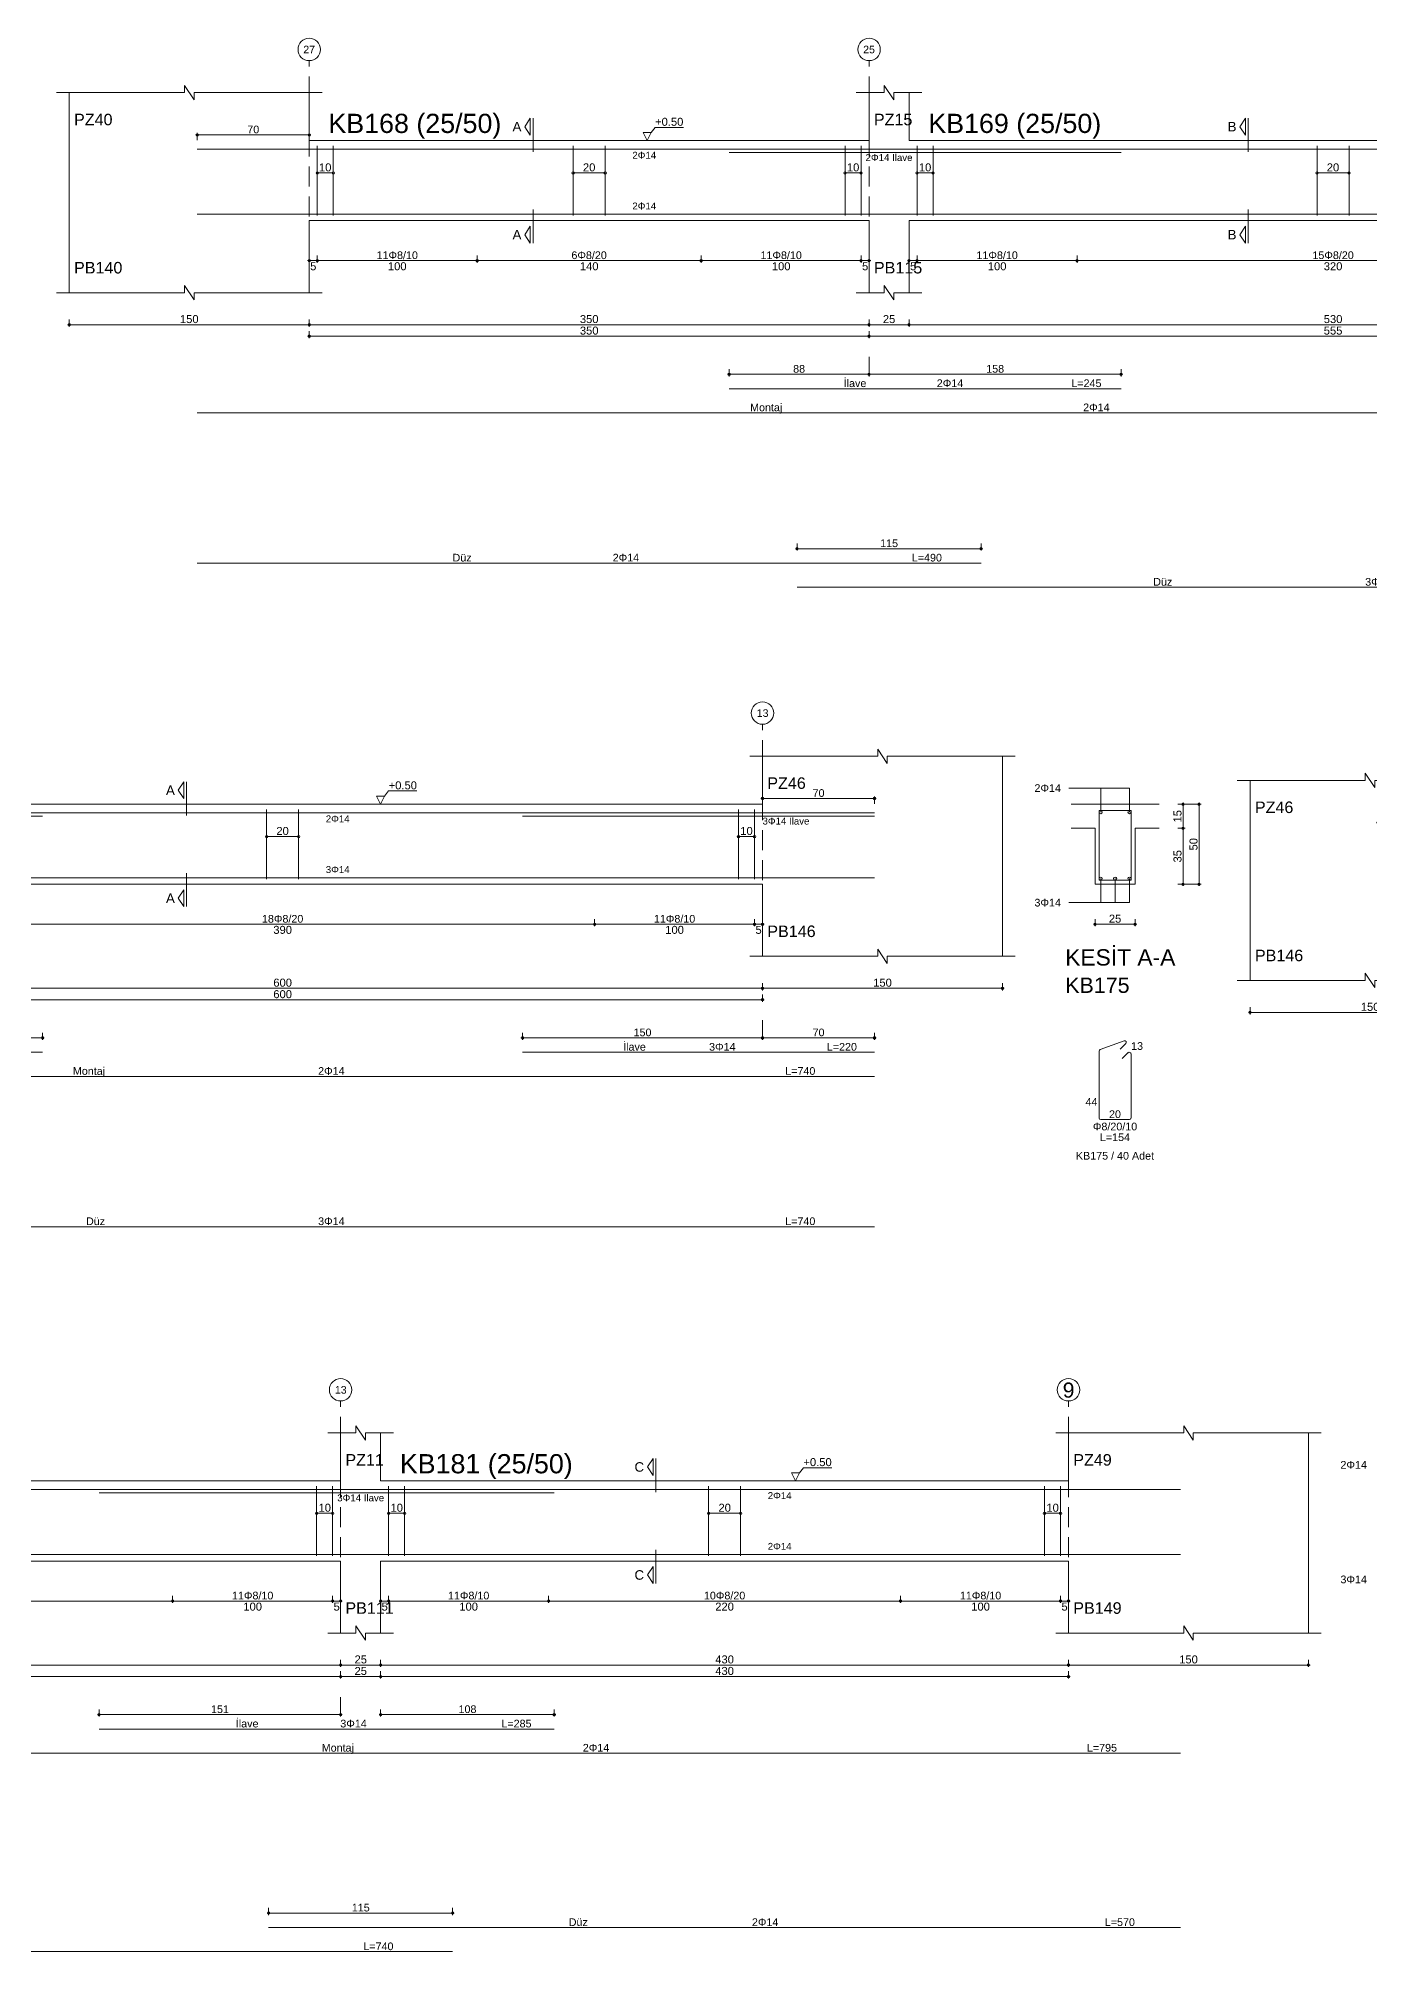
# Model space of a CAD drawing. Header units: millimetres. Extents: x 23801 to 80069, y 9628 to 14137.
# Drawn here: x 25437 to 26685, y 9885 to 11678 of the extents above; entities that cross this region are included whole.
import ezdxf

# ---------------------------------------------------------------- set-up
doc = ezdxf.new("R2010")
doc.units = ezdxf.units.MM
doc.linetypes.add('DASHDOT2', pattern=[12.7, 6.35, -3.175, 0, -3.175])
doc.linetypes.add('DASHED4', pattern=[18.75, 12.5, -6.25])
doc.layers.add('aks', color=251, linetype='DASHDOT2', lineweight=35)
for name, color, linetype in [('Donatı Topl. Uzun. Yazısı', 7, 'Continuous'), ('Donatı Uz. Yazısı', 7, 'Continuous'), ('Donatı Yazısı', 7, 'Continuous'), ('Donatı Çizgisi', 7, 'Continuous'), ('Kiriş', 7, 'Continuous'), ('Standart', 7, 'Continuous'), ('Ölçülendirme', 7, 'Continuous')]:
    doc.layers.add(name, color=color, linetype=linetype)
doc.styles.add('arial_1_18', font='arial.ttf', dxfattribs={"height": 0.2})

# ---------------------------------------------------------------- blocks, each defined once
blk = doc.blocks.new('IDE143Entity7368')
at = {"layer": 'aks', "color": 30, "linetype": 'DASHED4', "lineweight": 5}
for points in [[(19962.8, 2031.9), (19962.8, 2166.9)], [(20312.8, 2031.9), (20312.8, 2166.9)], [(20312.8, 1970.9), (20312.8, 1981.9)]]:
    blk.add_lwpolyline(points, dxfattribs=at)
at = {"layer": 'aks', "color": 1, "linetype": 'Continuous', "lineweight": 5}
for centre in [(19962.8, 2173.9), (20312.8, 2173.9)]:
    blk.add_circle(centre, 7, dxfattribs=at)
at = {"layer": 'Donatı Çizgisi', "color": 5, "linetype": 'Continuous', "lineweight": 5}
for points in [[(19892.8, 2111.5), (20937.8, 2111.5)], [(19967.8, 2070.1), (19967.8, 2113.7)], [(19977.8, 2070.1), (19977.8, 2113.7)], [(20127.8, 2070.1), (20127.8, 2113.7)], [(20147.8, 2070.1), (20147.8, 2113.7)], [(20225.3, 2109.5), (20470.3, 2109.5)], [(20297.8, 2070.1), (20297.8, 2113.7)], [(20307.8, 2070.1), (20307.8, 2113.7)], [(20342.8, 2070.1), (20342.8, 2113.7)], [(20352.8, 2070.1), (20352.8, 2113.7)], [(20592.8, 2070.1), (20592.8, 2113.7)], [(20612.8, 2070.1), (20612.8, 2113.7)], [(19892.8, 2070.9), (20937.8, 2070.9)], [(20225.3, 1961.9), (20470.3, 1961.9)], [(19892.8, 1946.8), (20937.8, 1946.8)], [(19892.8, 1852.9), (20382.8, 1852.9)], [(20267.8, 1837.8), (20937.8, 1837.8)]]:
    blk.add_lwpolyline(points, dxfattribs=at)
at = {"layer": 'Kiriş', "color": 1, "linetype": 'Continuous', "lineweight": 5}
for points in [[(19804.8, 2146.9), (19884.8, 2146.9)], [(19812.8, 2021.9), (19812.8, 2146.9)], [(19884.8, 2146.9), (19884.8, 2151.4)], [(19890.8, 2142.4), (19884.8, 2151.4)], [(19890.8, 2142.4), (19890.8, 2146.9)], [(19890.8, 2146.9), (19970.8, 2146.9)], [(19962.8, 2116.9), (19962.8, 2146.9)], [(20304.8, 2146.9), (20322.3, 2146.9)], [(20312.8, 2116.9), (20312.8, 2146.9)], [(20322.3, 2146.9), (20322.3, 2151.4)], [(20328.3, 2142.4), (20322.3, 2151.4)], [(20328.3, 2146.9), (20345.8, 2146.9)], [(20328.3, 2142.4), (20328.3, 2146.9)], [(20337.8, 2116.9), (20337.8, 2146.9)], [(19962.8, 2116.9), (20312.8, 2116.9)], [(20337.8, 2116.9), (20867.8, 2116.9)], [(19962.8, 2066.9), (20312.8, 2066.9)], [(19962.8, 2021.9), (19962.8, 2066.9)], [(20312.8, 2021.9), (20312.8, 2066.9)], [(20337.8, 2066.9), (20867.8, 2066.9)], [(20337.8, 2021.9), (20337.8, 2066.9)], [(19804.8, 2021.9), (19884.8, 2021.9)], [(19890.8, 2017.4), (19884.8, 2026.4)], [(19884.8, 2021.9), (19884.8, 2026.4)], [(19890.8, 2021.9), (19970.8, 2021.9)], [(19890.8, 2017.4), (19890.8, 2021.9)], [(20304.8, 2021.9), (20322.3, 2021.9)], [(20328.3, 2017.4), (20322.3, 2026.4)], [(20322.3, 2021.9), (20322.3, 2026.4)], [(20328.3, 2021.9), (20345.8, 2021.9)], [(20328.3, 2017.4), (20328.3, 2021.9)]]:
    blk.add_lwpolyline(points, dxfattribs=at)
at = {"layer": 'Ölçülendirme', "color": 1, "linetype": 'Continuous', "lineweight": 5}
for points in [[(20097.5, 2125.6), (20101, 2130.9)], [(20101, 2120.4), (20101, 2130.9)], [(20102.8, 2109.9), (20102.8, 2130.9)], [(20544.5, 2125.6), (20548, 2130.9)], [(20548, 2120.4), (20548, 2130.9)], [(20549.8, 2109.9), (20549.8, 2130.9)], [(19891.8, 2120.5), (19963.8, 2120.5)], [(19892.8, 2117.3), (19892.8, 2121.8)], [(19962.8, 2117.3), (19962.8, 2121.8)], [(20101, 2120.4), (20097.5, 2125.6)], [(20174, 2116.9), (20171.5, 2121.9)], [(20171.5, 2121.9), (20176.5, 2121.9)], [(20176.5, 2121.9), (20174, 2116.9)], [(20174, 2116.9), (20174, 2116.9)], [(20176.5, 2121.9), (20179, 2125.2)], [(20179, 2125.2), (20196.7, 2125.2)], [(20548, 2120.4), (20544.5, 2125.6)], [(19967.8, 2096.7), (19977.8, 2096.7)], [(20127.8, 2096.7), (20147.8, 2096.7)], [(20297.8, 2096.7), (20307.8, 2096.7)], [(20342.8, 2096.7), (20352.8, 2096.7)], [(20592.8, 2096.7), (20612.8, 2096.7)], [(20102.8, 2052.9), (20102.8, 2073.9)], [(20549.8, 2052.9), (20549.8, 2073.9)], [(20097.5, 2058.1), (20101, 2063.4)], [(20101, 2052.9), (20097.5, 2058.1)], [(20101, 2052.9), (20101, 2063.4)], [(20544.5, 2058.1), (20548, 2063.4)], [(20548, 2052.9), (20544.5, 2058.1)], [(20548, 2052.9), (20548, 2063.4)], [(19962.8, 2040.6), (19962.8, 2045.1)], [(19967.8, 2040.6), (19967.8, 2045.1)], [(20067.8, 2040.6), (20067.8, 2045.1)], [(20207.8, 2040.6), (20207.8, 2045.1)], [(20307.8, 2040.6), (20307.8, 2045.1)], [(20312.8, 2040.6), (20312.8, 2045.1)], [(20337.8, 2040.6), (20337.8, 2045.1)], [(20342.8, 2040.6), (20342.8, 2045.1)], [(20442.8, 2040.6), (20442.8, 2045.1)], [(19961.8, 2041.9), (20313.8, 2041.9)], [(20336.8, 2041.9), (20868.8, 2041.9)], [(19811.8, 2001.9), (21123.8, 2001.9)], [(19812.8, 2000.6), (19812.8, 2005.1)], [(19962.8, 2000.6), (19962.8, 2005.1)], [(19962.8, 1993.4), (19962.8, 1997.9)], [(20312.8, 2000.6), (20312.8, 2005.1)], [(20312.8, 1993.4), (20312.8, 1997.9)], [(20337.8, 2000.6), (20337.8, 2005.1)], [(19961.8, 1994.7), (20868.8, 1994.7)], [(20225.3, 1969.6), (20225.3, 1974.1)], [(20312.8, 1969.6), (20312.8, 1974.1)], [(20312.8, 1969.6), (20312.8, 1974.1)], [(20470.3, 1969.6), (20470.3, 1974.1)], [(20224.3, 1970.9), (20313.8, 1970.9)], [(20311.8, 1970.9), (20471.3, 1970.9)], [(20266.8, 1861.9), (20383.8, 1861.9)], [(20267.8, 1860.7), (20267.8, 1865.2)], [(20382.8, 1860.7), (20382.8, 1865.2)]]:
    blk.add_lwpolyline(points, dxfattribs=at)
for centre in [(19892.8, 2120.5), (19962.8, 2120.5), (19967.8, 2096.7), (19977.8, 2096.7), (20127.8, 2096.7), (20147.8, 2096.7), (20297.8, 2096.7), (20307.8, 2096.7), (20342.8, 2096.7), (20352.8, 2096.7), (20592.8, 2096.7), (20612.8, 2096.7), (19962.8, 2041.9), (19967.8, 2041.9), (19967.8, 2041.9), (20067.8, 2041.9), (20067.8, 2041.9), (20207.8, 2041.9), (20207.8, 2041.9), (20307.8, 2041.9), (20307.8, 2041.9), (20312.8, 2041.9), (20337.8, 2041.9), (20342.8, 2041.9), (20342.8, 2041.9), (20442.8, 2041.9), (20442.8, 2041.9), (19812.8, 2001.9), (19962.8, 2001.9), (19962.8, 2001.9), (20312.8, 2001.9), (20312.8, 2001.9), (20337.8, 2001.9), (20337.8, 2001.9), (19962.8, 1994.7), (20312.8, 1994.7), (20312.8, 1994.7), (20225.3, 1970.9), (20312.8, 1970.9), (20312.8, 1970.9), (20470.3, 1970.9), (20267.8, 1861.9), (20382.8, 1861.9)]:
    blk.add_circle(centre, 0.75, dxfattribs=at)
at = {"layer": 'aks', "color": 1, "linetype": 'Continuous', "lineweight": 5, "style": 'arial_1_18'}
for s, p in [('27', (19959.1, 2171.5)), ('25', (20309.1, 2171.5))]:
    blk.add_text(s, height=4.73, dxfattribs=at).set_placement(p)
at = {"layer": 'Donatı Topl. Uzun. Yazısı', "color": 1, "linetype": 'Continuous', "lineweight": 5, "style": 'arial_1_18'}
for s, p in [('L=245', (20439.2, 1962.9)), ('L=490', (20339.5, 1853.9))]:
    blk.add_text(s, height=4.8, dxfattribs=at).set_placement(p)
at = {"layer": 'Donatı Yazısı', "color": 5, "linetype": 'Continuous', "lineweight": 5, "style": 'arial_1_18'}
for p in [(20164.8, 2105.6), (20164.8, 2073.9)]:
    blk.add_text('2Φ14', height=4.32, rotation=360, dxfattribs=at).set_placement(p)
for s, height, p in [('2Φ14 İlave', 4.32, (20310.6, 2104.2)), ('2Φ14', 4.8, (20355.1, 1962.9)), ('2Φ14', 4.8, (20446.6, 1947.8)), ('2Φ14', 4.8, (20152.5, 1853.9)), ('3Φ14', 4.8, (20622.9, 1838.8))]:
    blk.add_text(s, height=height, dxfattribs=at).set_placement(p)
at = {"layer": 'Donatı Yazısı', "color": 1, "linetype": 'Continuous', "lineweight": 5, "style": 'arial_1_18'}
for s, p in [('İlave', (20296.9, 1962.9)), ('Montaj', (20238.4, 1947.8)), ('Düz', (20052.4, 1853.9)), ('Düz', (20490.4, 1838.8))]:
    blk.add_text(s, height=4.8, dxfattribs=at).set_placement(p)
at = {"layer": 'Kiriş', "color": 1, "linetype": 'Continuous', "lineweight": 5, "style": 'arial_1_18'}
for s, height, p in [('PZ40', 7.2, (19815.8, 2126.5)), ('KB168 (25/50)', 12, (19974.8, 2121.7)), ('PZ15', 7.2, (20315.8, 2126.5)), ('KB169 (25/50)', 12, (20349.8, 2121.7)), ('PB140', 7.2, (19815.8, 2033.9)), ('PB115', 7.2, (20315.8, 2033.9))]:
    blk.add_text(s, height=height, dxfattribs=at).set_placement(p)
at = {"layer": 'Ölçülendirme', "color": 1, "linetype": 'Continuous', "lineweight": 5, "style": 'arial_1_18'}
for s, height, p in [('A', 5.95, (20089.9, 2122.7)), ('+0.50', 5, (20179, 2126.2)), ('B', 5.95, (20536.9, 2122.7)), ('70', 4.8, (19924.1, 2121.5)), ('A', 5.95, (20089.9, 2055.2)), ('B', 5.95, (20536.9, 2055.2)), ('5', 5, (19963.4, 2035.9)), ('100', 5, (20012, 2035.9)), ('140', 5, (20132, 2035.9)), ('100', 5, (20252, 2035.9)), ('5', 5, (20308.4, 2035.9)), ('5', 5, (20338.4, 2035.9)), ('100', 5, (20387, 2035.9)), ('320', 5, (20597, 2035.9)), ('150', 5, (19882, 2002.9)), ('350', 5, (20132, 2002.9)), ('350', 5, (20132, 1995.7)), ('25', 5, (20321.4, 2002.9)), ('530', 5, (20597, 2002.9)), ('555', 5, (20597, 1995.7))]:
    blk.add_text(s, height=height, dxfattribs=at).set_placement(p)
for s, p in [('10', (19968.9, 2097.7)), ('20', (20133.9, 2097.7)), ('10', (20298.9, 2097.7)), ('10', (20343.9, 2097.7)), ('20', (20598.9, 2097.7))]:
    blk.add_text(s, height=5, rotation=360, dxfattribs=at).set_placement(p)
at = {"layer": 'Ölçülendirme', "color": 5, "linetype": 'Continuous', "lineweight": 5, "style": 'arial_1_18'}
for s, p in [('11Φ8/10', (20004.9, 2042.9)), ('6Φ8/20', (20126.7, 2042.9)), ('11Φ8/10', (20244.9, 2042.9)), ('11Φ8/10', (20379.9, 2042.9)), ('15Φ8/20', (20589.9, 2042.9)), ('88', (20265.3, 1971.9)), ('158', (20386, 1971.9)), ('115', (20319.7, 1862.9))]:
    blk.add_text(s, height=4.8, dxfattribs=at).set_placement(p)
blk = doc.blocks.new('IDE143Entity7372')
at = {"layer": 'aks', "color": 30, "linetype": 'DASHED4', "lineweight": 5}
for points in [[(24169.1, 2016.8), (24169.1, 2151.8)], [(24769.1, 2016.8), (24769.1, 2151.8)], [(24169.1, 1955.8), (24169.1, 1966.8)], [(24769.1, 1955.8), (24769.1, 1966.8)]]:
    blk.add_lwpolyline(points, dxfattribs=at)
at = {"layer": 'aks', "color": 1, "linetype": 'Continuous', "lineweight": 5}
for centre in [(24169.1, 2158.8), (24769.1, 2158.8)]:
    blk.add_circle(centre, 7, dxfattribs=at)
at = {"layer": 'Donatı Çizgisi', "color": 5, "linetype": 'Continuous', "lineweight": 5}
for points in [[(24099.1, 2096.4), (24839.1, 2096.4)], [(24099.1, 2094.4), (24319.1, 2094.4)], [(24174.1, 2055), (24174.1, 2098.6)], [(24184.1, 2055), (24184.1, 2098.6)], [(24459.1, 2055), (24459.1, 2098.6)], [(24479.1, 2055), (24479.1, 2098.6)], [(24619.1, 2094.4), (24839.1, 2094.4)], [(24754.1, 2055), (24754.1, 2098.6)], [(24764.1, 2055), (24764.1, 2098.6)], [(24979.5, 2054.3), (24979.5, 2097.9)], [(24979.5, 2097.9), (24999.5, 2097.9)], [(24999.5, 2054.3), (24999.5, 2097.9)], [(24099.1, 2055.8), (24839.1, 2055.8)], [(24979.5, 2054.3), (24999.5, 2054.3)], [(24980.1, 1948.5), (24995.1, 1954)], [(24992.6, 1948.7), (24996.2, 1952.3)], [(24099.1, 1946.8), (24319.1, 1946.8)], [(24619.1, 1946.8), (24839.1, 1946.8)], [(24979.5, 1905.7), (24979.5, 1947.6)], [(24993.9, 1942.8), (24997.7, 1946.6)], [(24999.5, 1905.7), (24999.5, 1945.8)], [(24099.1, 1931.7), (24839.1, 1931.7)], [(24980.5, 1904.7), (24998.4, 1904.7)], [(24099.1, 1837.8), (24839.1, 1837.8)]]:
    blk.add_lwpolyline(points, dxfattribs=at)
for centre in [(24980.5, 2096.9), (24998.5, 2096.9), (24980.5, 2055.3), (24989.5, 2055.3), (24998.5, 2055.3)]:
    blk.add_circle(centre, 1, dxfattribs=at)
for centre, start, end in [((24995.5, 1953), 315, 110), ((24980.5, 1947.6), 110, 180), ((24998.4, 1945.8), 0, 135), ((24980.5, 1905.7), 180, 270), ((24998.4, 1905.7), 270, 0)]:
    blk.add_arc(centre, 1.02, start, end, dxfattribs=at)
at = {"layer": 'Kiriş', "color": 1, "linetype": 'Continuous', "lineweight": 5}
for points in [[(24011.1, 2131.8), (24091.1, 2131.8)], [(24019.1, 2006.8), (24019.1, 2131.8)], [(24091.1, 2131.8), (24091.1, 2136.3)], [(24097.1, 2127.3), (24091.1, 2136.3)], [(24097.1, 2127.3), (24097.1, 2131.8)], [(24097.1, 2131.8), (24177.1, 2131.8)], [(24169.1, 2101.8), (24169.1, 2131.8)], [(24761.1, 2131.8), (24841.1, 2131.8)], [(24769.1, 2101.8), (24769.1, 2131.8)], [(24841.1, 2131.8), (24841.1, 2136.3)], [(24847.1, 2127.3), (24841.1, 2136.3)], [(24847.1, 2131.8), (24927.1, 2131.8)], [(24847.1, 2127.3), (24847.1, 2131.8)], [(24919.1, 2006.8), (24919.1, 2131.8)], [(24169.1, 2101.8), (24769.1, 2101.8)], [(24962, 2101.8), (25017, 2101.8)], [(24962, 2086.8), (24977, 2086.8)], [(24977, 2051.8), (24977, 2086.8)], [(25002, 2086.8), (25017, 2086.8)], [(25002, 2051.8), (25002, 2086.8)], [(24169.1, 2051.8), (24769.1, 2051.8)], [(24169.1, 2006.8), (24169.1, 2051.8)], [(24769.1, 2006.8), (24769.1, 2051.8)], [(24977, 2051.8), (25002, 2051.8)], [(24097.1, 2002.3), (24091.1, 2011.3)], [(24091.1, 2006.8), (24091.1, 2011.3)], [(24847.1, 2002.3), (24841.1, 2011.3)], [(24841.1, 2006.8), (24841.1, 2011.3)], [(24011.1, 2006.8), (24091.1, 2006.8)], [(24097.1, 2006.8), (24177.1, 2006.8)], [(24097.1, 2002.3), (24097.1, 2006.8)], [(24761.1, 2006.8), (24841.1, 2006.8)], [(24847.1, 2006.8), (24927.1, 2006.8)], [(24847.1, 2002.3), (24847.1, 2006.8)]]:
    blk.add_lwpolyline(points, dxfattribs=at)
at = {"layer": 'Ölçülendirme', "color": 1, "linetype": 'Continuous', "lineweight": 5}
for points in [[(24098.1, 2105.4), (24170.1, 2105.4)], [(24099.1, 2102.1), (24099.1, 2106.6)], [(24169.1, 2102.1), (24169.1, 2106.6)], [(24403.9, 2110.5), (24407.4, 2115.8)], [(24407.4, 2105.3), (24403.9, 2110.5)], [(24407.4, 2105.3), (24407.4, 2115.8)], [(24409.1, 2094.8), (24409.1, 2115.8)], [(24530.4, 2101.8), (24527.9, 2106.8)], [(24527.9, 2106.8), (24532.9, 2106.8)], [(24532.9, 2106.8), (24530.4, 2101.8)], [(24532.9, 2106.8), (24535.4, 2110.1)], [(24535.4, 2110.1), (24553.1, 2110.1)], [(24768.1, 2105.4), (24840.1, 2105.4)], [(24769.1, 2102.1), (24769.1, 2106.6)], [(24839.1, 2102.1), (24839.1, 2106.6)], [(24960.5, 2111.9), (24998.5, 2111.9)], [(24980.5, 2096.9), (24980.5, 2111.9)], [(24998.5, 2096.9), (24998.5, 2111.9)], [(24530.4, 2101.8), (24530.4, 2101.8)], [(25028.7, 2101.8), (25043.2, 2101.8)], [(25032, 2050.8), (25032, 2102.8)], [(25042, 2050.8), (25042, 2102.8)], [(24174.1, 2081.6), (24184.1, 2081.6)], [(24459.1, 2081.6), (24479.1, 2081.6)], [(24754.1, 2081.6), (24764.1, 2081.6)], [(25028.7, 2086.8), (25033.2, 2086.8)], [(24409.1, 2037.8), (24409.1, 2058.8)], [(24403.9, 2043), (24407.4, 2048.3)], [(24407.4, 2037.8), (24407.4, 2048.3)], [(24980.5, 2040.3), (24980.5, 2055.3)], [(24989.5, 2040.3), (24989.5, 2055.3)], [(24998.5, 2040.3), (24998.5, 2055.3)], [(25028.7, 2051.8), (25043.2, 2051.8)], [(24407.4, 2037.8), (24403.9, 2043)], [(24960.5, 2040.3), (24998.5, 2040.3)], [(24168.1, 2026.8), (24770.1, 2026.8)], [(24169.1, 2025.5), (24169.1, 2030)], [(24174.1, 2025.5), (24174.1, 2030)], [(24274.1, 2025.5), (24274.1, 2030)], [(24664.1, 2025.5), (24664.1, 2030)], [(24764.1, 2025.5), (24764.1, 2030)], [(24769.1, 2025.5), (24769.1, 2030)], [(24976, 2026.8), (25003, 2026.8)], [(24977, 2025.5), (24977, 2030)], [(25002, 2025.5), (25002, 2030)], [(24018.1, 1986.8), (24920.1, 1986.8)], [(24019.1, 1985.5), (24019.1, 1990)], [(24169.1, 1985.5), (24169.1, 1990)], [(24769.1, 1985.5), (24769.1, 1990)], [(24919.1, 1985.5), (24919.1, 1990)], [(24168.1, 1979.6), (24770.1, 1979.6)], [(24169.1, 1978.3), (24169.1, 1982.8)], [(24769.1, 1978.3), (24769.1, 1982.8)], [(24098.1, 1955.8), (24170.1, 1955.8)], [(24099.1, 1954.5), (24099.1, 1959)], [(24168.1, 1955.8), (24320.1, 1955.8)], [(24169.1, 1954.5), (24169.1, 1959)], [(24169.1, 1954.5), (24169.1, 1959)], [(24319.1, 1954.5), (24319.1, 1959)], [(24618.1, 1955.8), (24770.1, 1955.8)], [(24619.1, 1954.5), (24619.1, 1959)], [(24768.1, 1955.8), (24840.1, 1955.8)], [(24769.1, 1954.5), (24769.1, 1959)], [(24769.1, 1954.5), (24769.1, 1959)], [(24839.1, 1954.5), (24839.1, 1959)]]:
    blk.add_lwpolyline(points, dxfattribs=at)
for centre in [(24099.1, 2105.4), (24169.1, 2105.4), (24769.1, 2105.4), (24839.1, 2105.4), (25032, 2101.8), (25042, 2101.8), (24174.1, 2081.6), (24184.1, 2081.6), (24459.1, 2081.6), (24479.1, 2081.6), (24754.1, 2081.6), (24764.1, 2081.6), (25032, 2086.8), (25032, 2051.8), (25042, 2051.8), (24169.1, 2026.8), (24174.1, 2026.8), (24174.1, 2026.8), (24274.1, 2026.8), (24274.1, 2026.8), (24664.1, 2026.8), (24664.1, 2026.8), (24764.1, 2026.8), (24764.1, 2026.8), (24769.1, 2026.8), (24977, 2026.8), (25002, 2026.8), (24019.1, 1986.8), (24169.1, 1986.8), (24169.1, 1986.8), (24769.1, 1986.8), (24769.1, 1986.8), (24919.1, 1986.8), (24169.1, 1979.6), (24769.1, 1979.6), (24099.1, 1955.8), (24169.1, 1955.8), (24169.1, 1955.8), (24319.1, 1955.8), (24619.1, 1955.8), (24769.1, 1955.8), (24769.1, 1955.8), (24839.1, 1955.8)]:
    blk.add_circle(centre, 0.75, dxfattribs=at)
at = {"layer": 'aks', "color": 1, "linetype": 'Continuous', "lineweight": 5, "style": 'arial_1_18'}
for s, p in [('23', (24165.5, 2156.4)), ('13', (24765.5, 2156.4))]:
    blk.add_text(s, height=4.73, dxfattribs=at).set_placement(p)
at = {"layer": 'Donatı Topl. Uzun. Yazısı', "color": 1, "linetype": 'Continuous', "lineweight": 5, "style": 'arial_1_18'}
for s, p in [('L=220', (24289.3, 1947.8)), ('L=220', (24809.3, 1947.8)), ('L=740', (24783.3, 1932.7)), ('L=154', (24980, 1891.3)), ('L=740', (24783.3, 1838.8))]:
    blk.add_text(s, height=4.8, dxfattribs=at).set_placement(p)
at = {"layer": 'Donatı Uz. Yazısı', "color": 1, "linetype": 'Continuous', "lineweight": 5, "style": 'arial_1_18'}
for s, p in [('13', (24999.5, 1948.3)), ('44', (24971, 1913.4)), ('20', (24985.7, 1905.7))]:
    blk.add_text(s, height=4.8, dxfattribs=at).set_placement(p)
at = {"layer": 'Donatı Yazısı', "color": 5, "linetype": 'Continuous', "lineweight": 5, "style": 'arial_1_18'}
for s, height, p in [('2Φ14', 4.8, (24939.1, 2109.5)), ('3Φ14 İlave', 4.32, (24139.8, 2089.1)), ('3Φ14 İlave', 4.32, (24769.1, 2089.1)), ('3Φ14', 4.8, (24939.1, 2037.9)), ('3Φ14', 4.8, (24215.7, 1947.8)), ('3Φ14', 4.8, (24735.7, 1947.8)), ('2Φ14', 4.8, (24491.3, 1932.7)), ('Φ8/20/10', 4.8, (24975.6, 1898)), ('KB175 / 40 Adet', 4.8, (24965, 1879.7)), ('3Φ14', 4.8, (24491.3, 1838.8))]:
    blk.add_text(s, height=height, dxfattribs=at).set_placement(p)
for s, p in [('2Φ14', (24496.1, 2090.5)), ('3Φ14', (24496.1, 2058.8))]:
    blk.add_text(s, height=4.32, rotation=360, dxfattribs=at).set_placement(p)
at = {"layer": 'Donatı Yazısı', "color": 1, "linetype": 'Continuous', "lineweight": 5, "style": 'arial_1_18'}
for s, p in [('İlave', (24162, 1947.8)), ('İlave', (24682, 1947.8)), ('Montaj', (24338, 1932.7)), ('Düz', (24346.2, 1838.8))]:
    blk.add_text(s, height=4.8, dxfattribs=at).set_placement(p)
at = {"layer": 'Kiriş', "color": 1, "linetype": 'Continuous', "lineweight": 5, "style": 'arial_1_18'}
for s, height, p in [('PZ45', 7.2, (24022.1, 2111.4)), ('KB175 (25/50)', 12, (24181.1, 2106.6)), ('PZ46', 7.2, (24772.1, 2111.4)), ('PB145', 7.2, (24022.1, 2018.8)), ('PB146', 7.2, (24772.1, 2018.8)), ('KESİT A-A', 10.2, (24958.3, 2001)), ('KB175', 9.6, (24958.3, 1983.9))]:
    blk.add_text(s, height=height, dxfattribs=at).set_placement(p)
at = {"layer": 'Ölçülendirme', "color": 1, "linetype": 'Continuous', "lineweight": 5, "style": 'arial_1_18'}
for s, height, p in [('70', 4.8, (24130.4, 2106.4)), ('A', 5.95, (24396.2, 2107.6)), ('+0.50', 5, (24535.4, 2111.1)), ('70', 4.8, (24800.4, 2106.4)), ('A', 5.95, (24396.2, 2040.1)), ('5', 5, (24169.7, 2020.8)), ('100', 5, (24218.3, 2020.8)), ('390', 5, (24463.3, 2020.8)), ('100', 5, (24708.3, 2020.8)), ('5', 5, (24764.7, 2020.8)), ('25', 5, (24985.6, 2027.8)), ('150', 5, (24088.3, 1987.8)), ('600', 5, (24463.3, 1987.8)), ('600', 5, (24463.3, 1980.6)), ('150', 5, (24838.3, 1987.8))]:
    blk.add_text(s, height=height, dxfattribs=at).set_placement(p)
for s, rotation, p in [('15', 90, (25031, 2090.4)), ('10', 360, (24175.2, 2082.6)), ('20', 360, (24465.2, 2082.6)), ('10', 360, (24755.2, 2082.6)), ('35', 90, (25031, 2065.4)), ('50', 90, (25041, 2072.9))]:
    blk.add_text(s, height=5, rotation=rotation, dxfattribs=at).set_placement(p)
at = {"layer": 'Ölçülendirme', "color": 5, "linetype": 'Continuous', "lineweight": 5, "style": 'arial_1_18'}
for s, p in [('11Φ8/10', (24211.2, 2027.8)), ('18Φ8/20', (24456.2, 2027.8)), ('11Φ8/10', (24701.2, 2027.8)), ('70', (24130.4, 1956.8)), ('150', (24238.5, 1956.8)), ('150', (24688.5, 1956.8)), ('70', (24800.4, 1956.8))]:
    blk.add_text(s, height=4.8, dxfattribs=at).set_placement(p)
blk = doc.blocks.new('IDE143Entity7373')
at = {"layer": 'aks', "color": 30, "linetype": 'DASHED4', "lineweight": 5}
for points in [[(25223.9, 2001.7), (25223.9, 2136.7)], [(25528.9, 2001.7), (25528.9, 2136.7)]]:
    blk.add_lwpolyline(points, dxfattribs=at)
at = {"layer": 'aks', "color": 1, "linetype": 'Continuous', "lineweight": 5}
for centre in [(25223.9, 2143.7), (25528.9, 2143.7)]:
    blk.add_circle(centre, 7, dxfattribs=at)
at = {"layer": 'Donatı Çizgisi', "color": 5, "linetype": 'Continuous', "lineweight": 5}
for points in [[(25153.9, 2081.3), (25598.9, 2081.3)], [(25228.9, 2039.9), (25228.9, 2083.5)], [(25238.9, 2039.9), (25238.9, 2083.5)], [(25366.4, 2039.9), (25366.4, 2083.5)], [(25386.4, 2039.9), (25386.4, 2083.5)], [(25513.9, 2039.9), (25513.9, 2083.5)], [(25523.9, 2039.9), (25523.9, 2083.5)], [(25739.3, 2039.2), (25739.3, 2082.8)], [(25739.3, 2082.8), (25759.3, 2082.8)], [(25759.3, 2039.2), (25759.3, 2082.8)], [(25153.9, 2040.7), (25598.9, 2040.7)], [(25739.3, 2039.2), (25759.3, 2039.2)], [(25739.9, 1933.4), (25754.9, 1938.9)], [(25752.4, 1933.6), (25756, 1937.2)], [(25153.9, 1931.7), (25598.9, 1931.7)], [(25739.3, 1890.6), (25739.3, 1932.5)], [(25753.8, 1927.7), (25757.5, 1931.5)], [(25759.3, 1890.6), (25759.3, 1930.7)], [(25740.3, 1889.6), (25758.3, 1889.6)], [(25153.9, 1837.9), (25598.9, 1837.9)]]:
    blk.add_lwpolyline(points, dxfattribs=at)
for centre in [(25740.3, 2081.8), (25758.3, 2081.8), (25740.3, 2040.2), (25758.3, 2040.2)]:
    blk.add_circle(centre, 1, dxfattribs=at)
for centre, start, end in [((25755.3, 1937.9), 315, 110), ((25740.3, 1932.5), 110, 180), ((25758.3, 1930.7), 0, 135), ((25740.3, 1890.6), 180, 270), ((25758.3, 1890.6), 270, 0)]:
    blk.add_arc(centre, 1.02, start, end, dxfattribs=at)
at = {"layer": 'Kiriş', "color": 1, "linetype": 'Continuous', "lineweight": 5}
for points in [[(25065.9, 2116.7), (25145.9, 2116.7)], [(25073.9, 1991.7), (25073.9, 2116.7)], [(25145.9, 2116.7), (25145.9, 2121.2)], [(25151.9, 2112.2), (25145.9, 2121.2)], [(25151.9, 2112.2), (25151.9, 2116.7)], [(25151.9, 2116.7), (25231.9, 2116.7)], [(25223.9, 2086.7), (25223.9, 2116.7)], [(25520.9, 2116.7), (25600.9, 2116.7)], [(25528.9, 2086.7), (25528.9, 2116.7)], [(25600.9, 2116.7), (25600.9, 2121.2)], [(25606.9, 2112.2), (25600.9, 2121.2)], [(25606.9, 2116.7), (25686.9, 2116.7)], [(25606.9, 2112.2), (25606.9, 2116.7)], [(25678.9, 1991.7), (25678.9, 2116.7)], [(25223.9, 2086.7), (25528.9, 2086.7)], [(25721.8, 2086.7), (25776.8, 2086.7)], [(25721.8, 2071.7), (25736.8, 2071.7)], [(25736.8, 2036.7), (25736.8, 2071.7)], [(25761.8, 2071.7), (25776.8, 2071.7)], [(25761.8, 2036.7), (25761.8, 2071.7)], [(25223.9, 2036.7), (25528.9, 2036.7)], [(25223.9, 1991.7), (25223.9, 2036.7)], [(25528.9, 1991.7), (25528.9, 2036.7)], [(25736.8, 2036.7), (25761.8, 2036.7)], [(25065.9, 1991.7), (25145.9, 1991.7)], [(25151.9, 1987.2), (25145.9, 1996.2)], [(25145.9, 1991.7), (25145.9, 1996.2)], [(25151.9, 1991.7), (25231.9, 1991.7)], [(25151.9, 1987.2), (25151.9, 1991.7)], [(25520.9, 1991.7), (25600.9, 1991.7)], [(25606.9, 1987.2), (25600.9, 1996.2)], [(25600.9, 1991.7), (25600.9, 1996.2)], [(25606.9, 1991.7), (25686.9, 1991.7)], [(25606.9, 1987.2), (25606.9, 1991.7)]]:
    blk.add_lwpolyline(points, dxfattribs=at)
at = {"layer": 'Ölçülendirme', "color": 1, "linetype": 'Continuous', "lineweight": 5}
for points in [[(25340.7, 2095.5), (25344.2, 2100.7)], [(25344.2, 2090.2), (25340.7, 2095.5)], [(25344.2, 2090.2), (25344.2, 2100.7)], [(25345.9, 2079.7), (25345.9, 2100.7)], [(25410.7, 2091.7), (25413.2, 2095)], [(25413.2, 2095), (25430.9, 2095)], [(25720.3, 2096.8), (25758.3, 2096.8)], [(25740.3, 2081.8), (25740.3, 2096.8)], [(25758.3, 2081.8), (25758.3, 2096.8)], [(25152.9, 2090.3), (25224.9, 2090.3)], [(25153.9, 2087.1), (25153.9, 2091.6)], [(25223.9, 2087.1), (25223.9, 2091.6)], [(25408.2, 2086.7), (25405.7, 2091.7)], [(25405.7, 2091.7), (25410.7, 2091.7)], [(25410.7, 2091.7), (25408.2, 2086.7)], [(25408.2, 2086.7), (25408.2, 2086.7)], [(25527.9, 2090.3), (25599.9, 2090.3)], [(25528.9, 2087.1), (25528.9, 2091.6)], [(25598.9, 2087.1), (25598.9, 2091.6)], [(25788.5, 2086.7), (25803, 2086.7)], [(25791.8, 2035.7), (25791.8, 2087.7)], [(25801.8, 2035.7), (25801.8, 2087.7)], [(25788.5, 2071.7), (25793, 2071.7)], [(25228.9, 2066.5), (25238.9, 2066.5)], [(25366.4, 2066.5), (25386.4, 2066.5)], [(25513.9, 2066.5), (25523.9, 2066.5)], [(25340.7, 2028), (25344.2, 2033.2)], [(25344.2, 2022.7), (25344.2, 2033.2)], [(25345.9, 2022.7), (25345.9, 2043.7)], [(25740.3, 2025.2), (25740.3, 2040.2)], [(25758.3, 2025.2), (25758.3, 2040.2)], [(25788.5, 2036.7), (25803, 2036.7)], [(25344.2, 2022.7), (25340.7, 2028)], [(25720.3, 2025.2), (25758.3, 2025.2)], [(25222.9, 2011.7), (25529.9, 2011.7)], [(25223.9, 2010.5), (25223.9, 2015)], [(25228.9, 2010.5), (25228.9, 2015)], [(25328.9, 2010.5), (25328.9, 2015)], [(25423.9, 2010.5), (25423.9, 2015)], [(25523.9, 2010.5), (25523.9, 2015)], [(25528.9, 2010.5), (25528.9, 2015)], [(25735.8, 2011.7), (25762.8, 2011.7)], [(25736.8, 2010.5), (25736.8, 2015)], [(25761.8, 2010.5), (25761.8, 2015)], [(25073.9, 1970.5), (25073.9, 1975)], [(25223.9, 1970.5), (25223.9, 1975)], [(25528.9, 1970.5), (25528.9, 1975)], [(25678.9, 1970.5), (25678.9, 1975)], [(25072.9, 1971.7), (25679.9, 1971.7)], [(25222.9, 1964.5), (25529.9, 1964.5)], [(25223.9, 1963.3), (25223.9, 1967.8)], [(25528.9, 1963.3), (25528.9, 1967.8)]]:
    blk.add_lwpolyline(points, dxfattribs=at)
for centre in [(25153.9, 2090.3), (25223.9, 2090.3), (25528.9, 2090.3), (25598.9, 2090.3), (25791.8, 2086.7), (25801.8, 2086.7), (25791.8, 2071.7), (25228.9, 2066.5), (25238.9, 2066.5), (25366.4, 2066.5), (25386.4, 2066.5), (25513.9, 2066.5), (25523.9, 2066.5), (25791.8, 2036.7), (25801.8, 2036.7), (25223.9, 2011.7), (25228.9, 2011.7), (25228.9, 2011.7), (25328.9, 2011.7), (25328.9, 2011.7), (25423.9, 2011.7), (25423.9, 2011.7), (25523.9, 2011.7), (25523.9, 2011.7), (25528.9, 2011.7), (25736.8, 2011.7), (25761.8, 2011.7), (25073.9, 1971.7), (25223.9, 1971.7), (25223.9, 1971.7), (25223.9, 1964.5), (25528.9, 1971.7), (25528.9, 1971.7), (25528.9, 1964.5), (25678.9, 1971.7)]:
    blk.add_circle(centre, 0.75, dxfattribs=at)
at = {"layer": 'aks', "color": 1, "linetype": 'Continuous', "lineweight": 5, "style": 'arial_1_18'}
for s, height, p in [('10', 4.73, (25220.3, 2141.3)), ('9', 9.45, (25525.3, 2138.8))]:
    blk.add_text(s, height=height, dxfattribs=at).set_placement(p)
at = {"layer": 'Donatı Topl. Uzun. Yazısı', "color": 1, "linetype": 'Continuous', "lineweight": 5, "style": 'arial_1_18'}
for s, p in [('L=445', (25557.9, 1932.7)), ('L=154', (25739.9, 1876.2)), ('L=445', (25557.9, 1838.8))]:
    blk.add_text(s, height=4.8, dxfattribs=at).set_placement(p)
at = {"layer": 'Donatı Uz. Yazısı', "color": 1, "linetype": 'Continuous', "lineweight": 5, "style": 'arial_1_18'}
for s, p in [('13', (25759.3, 1933.2)), ('44', (25730.9, 1898.3)), ('20', (25745.5, 1890.6))]:
    blk.add_text(s, height=4.8, dxfattribs=at).set_placement(p)
at = {"layer": 'Donatı Yazısı', "color": 5, "linetype": 'Continuous', "lineweight": 5, "style": 'arial_1_18'}
for s, p in [('2Φ14', (25698.9, 2094.4)), ('2Φ14', (25698.9, 2022.8)), ('2Φ14', (25389.8, 1932.7)), ('Φ8/20/10', (25735.4, 1882.9)), ('KB176 / 26 Adet', (25724.9, 1864.6)), ('2Φ14', (25389.8, 1838.8))]:
    blk.add_text(s, height=4.8, dxfattribs=at).set_placement(p)
for p in [(25403.4, 2075.4), (25403.4, 2043.7)]:
    blk.add_text('2Φ14', height=4.32, rotation=360, dxfattribs=at).set_placement(p)
at = {"layer": 'Donatı Yazısı', "color": 1, "linetype": 'Continuous', "lineweight": 5, "style": 'arial_1_18'}
for s, p in [('Montaj', (25289.6, 1932.7)), ('Düz', (25297.8, 1838.8))]:
    blk.add_text(s, height=4.8, dxfattribs=at).set_placement(p)
at = {"layer": 'Kiriş', "color": 1, "linetype": 'Continuous', "lineweight": 5, "style": 'arial_1_18'}
for s, height, p in [('PZ46', 7.2, (25076.9, 2096.3)), ('KB176 (25/50)', 12, (25235.9, 2091.5)), ('PZ47', 7.2, (25531.9, 2096.3)), ('PB146', 7.2, (25076.9, 2003.7)), ('PB147', 7.2, (25531.9, 2003.7)), ('KESİT A-A', 10.2, (25718.1, 1985.9)), ('KB176', 9.6, (25718.1, 1968.8))]:
    blk.add_text(s, height=height, dxfattribs=at).set_placement(p)
at = {"layer": 'Ölçülendirme', "color": 1, "linetype": 'Continuous', "lineweight": 5, "style": 'arial_1_18'}
for s, height, p in [('70', 4.8, (25185.2, 2091.3)), ('A', 5.95, (25333, 2092.5)), ('+0.50', 5, (25413.2, 2096)), ('70', 4.8, (25560.2, 2091.3)), ('A', 5.95, (25333, 2025)), ('5', 5, (25224.5, 2005.7)), ('100', 5, (25273.1, 2005.7)), ('95', 5, (25372.6, 2005.7)), ('100', 5, (25468.1, 2005.7)), ('5', 5, (25524.5, 2005.7)), ('25', 5, (25745.4, 2012.7)), ('150', 5, (25143.1, 1972.7)), ('305', 5, (25370.6, 1972.7)), ('150', 5, (25598.1, 1972.7)), ('305', 5, (25370.6, 1965.5))]:
    blk.add_text(s, height=height, dxfattribs=at).set_placement(p)
for s, rotation, p in [('15', 90, (25790.8, 2075.3)), ('10', 360, (25230.1, 2067.5)), ('20', 360, (25372.6, 2067.5)), ('10', 360, (25515.1, 2067.5)), ('35', 90, (25790.8, 2050.3)), ('50', 90, (25800.8, 2057.8))]:
    blk.add_text(s, height=5, rotation=rotation, dxfattribs=at).set_placement(p)
at = {"layer": 'Ölçülendirme', "color": 5, "linetype": 'Continuous', "lineweight": 5, "style": 'arial_1_18'}
for s, p in [('11Φ8/10', (25266, 2012.7)), ('4Φ8/20', (25365.4, 2012.7)), ('11Φ8/10', (25461, 2012.7))]:
    blk.add_text(s, height=4.8, dxfattribs=at).set_placement(p)
blk = doc.blocks.new('IDE143Entity7374')
at = {"layer": 'aks', "color": 30, "linetype": 'DASHED4', "lineweight": 5}
for points in [[(27038.7, 2047), (27038.7, 2182)], [(27493.7, 2047), (27493.7, 2182)], [(27038.7, 1986), (27038.7, 1997)]]:
    blk.add_lwpolyline(points, dxfattribs=at)
at = {"layer": 'aks', "color": 1, "linetype": 'Continuous', "lineweight": 5}
for centre in [(27038.7, 2189), (27493.7, 2189)]:
    blk.add_circle(centre, 7, dxfattribs=at)
at = {"layer": 'Donatı Çizgisi', "color": 5, "linetype": 'Continuous', "lineweight": 5}
for points in [[(27023.7, 2085.2), (27023.7, 2128.8)], [(27033.7, 2085.2), (27033.7, 2128.8)], [(27068.7, 2085.2), (27068.7, 2128.8)], [(27078.7, 2085.2), (27078.7, 2128.8)], [(27268.7, 2085.2), (27268.7, 2128.8)], [(27288.7, 2085.2), (27288.7, 2128.8)], [(27478.7, 2085.2), (27478.7, 2128.8)], [(27488.7, 2085.2), (27488.7, 2128.8)], [(25913.7, 2126.6), (27563.7, 2126.6)], [(26887.7, 2124.6), (27172.2, 2124.6)], [(25913.7, 2086), (27563.7, 2086)], [(26887.7, 1977), (27172.2, 1977)], [(26768.7, 1961.9), (27563.7, 1961.9)], [(26993.7, 1853), (27563.7, 1853)], [(26368.7, 1837.9), (27108.7, 1837.9)]]:
    blk.add_lwpolyline(points, dxfattribs=at)
at = {"layer": 'Kiriş', "color": 1, "linetype": 'Continuous', "lineweight": 5}
for points in [[(27048.2, 2162), (27048.2, 2166.5)], [(27054.2, 2157.5), (27048.2, 2166.5)], [(27565.7, 2162), (27565.7, 2166.5)], [(27571.7, 2157.5), (27565.7, 2166.5)], [(27030.7, 2162), (27048.2, 2162)], [(27038.7, 2132), (27038.7, 2162)], [(27054.2, 2162), (27071.7, 2162)], [(27054.2, 2157.5), (27054.2, 2162)], [(27063.7, 2132), (27063.7, 2162)], [(27485.7, 2162), (27565.7, 2162)], [(27493.7, 2132), (27493.7, 2162)], [(27571.7, 2162), (27651.7, 2162)], [(27571.7, 2157.5), (27571.7, 2162)], [(27643.7, 2037), (27643.7, 2162)], [(26438.7, 2132), (27038.7, 2132)], [(27063.7, 2132), (27493.7, 2132)], [(26438.7, 2082), (27038.7, 2082)], [(27038.7, 2037), (27038.7, 2082)], [(27063.7, 2082), (27493.7, 2082)], [(27063.7, 2037), (27063.7, 2082)], [(27493.7, 2037), (27493.7, 2082)], [(27030.7, 2037), (27048.2, 2037)], [(27054.2, 2032.5), (27048.2, 2041.5)], [(27048.2, 2037), (27048.2, 2041.5)], [(27054.2, 2037), (27071.7, 2037)], [(27054.2, 2032.5), (27054.2, 2037)], [(27485.7, 2037), (27565.7, 2037)], [(27571.7, 2032.5), (27565.7, 2041.5)], [(27565.7, 2037), (27565.7, 2041.5)], [(27571.7, 2037), (27651.7, 2037)], [(27571.7, 2032.5), (27571.7, 2037)]]:
    blk.add_lwpolyline(points, dxfattribs=at)
at = {"layer": 'Ölçülendirme', "color": 1, "linetype": 'Continuous', "lineweight": 5}
for points in [[(27230.5, 2140.8), (27234, 2146)], [(27234, 2135.5), (27230.5, 2140.8)], [(27234, 2135.5), (27234, 2146)], [(27235.7, 2125), (27235.7, 2146)], [(27323, 2132), (27320.5, 2137)], [(27320.5, 2137), (27325.5, 2137)], [(27325.5, 2137), (27323, 2132)], [(27323, 2132), (27323, 2132)], [(27325.5, 2137), (27328, 2140.3)], [(27328, 2140.3), (27345.7, 2140.3)], [(27023.7, 2111.8), (27033.7, 2111.8)], [(27068.7, 2111.8), (27078.7, 2111.8)], [(27268.7, 2111.8), (27288.7, 2111.8)], [(27478.7, 2111.8), (27488.7, 2111.8)], [(27235.7, 2068), (27235.7, 2089)], [(27230.5, 2073.3), (27234, 2078.5)], [(27234, 2068), (27230.5, 2073.3)], [(27234, 2068), (27234, 2078.5)], [(26437.7, 2057), (27039.7, 2057)], [(26933.7, 2055.8), (26933.7, 2060.3)], [(27033.7, 2055.8), (27033.7, 2060.3)], [(27038.7, 2055.8), (27038.7, 2060.3)], [(27062.7, 2057), (27494.7, 2057)], [(27063.7, 2055.8), (27063.7, 2060.3)], [(27068.7, 2055.8), (27068.7, 2060.3)], [(27168.7, 2055.8), (27168.7, 2060.3)], [(27388.7, 2055.8), (27388.7, 2060.3)], [(27488.7, 2055.8), (27488.7, 2060.3)], [(27493.7, 2055.8), (27493.7, 2060.3)], [(25832.7, 2017), (27644.7, 2017)], [(25982.7, 2009.8), (27494.7, 2009.8)], [(27038.7, 2015.8), (27038.7, 2020.3)], [(27038.7, 2008.6), (27038.7, 2013.1)], [(27063.7, 2015.8), (27063.7, 2020.3)], [(27063.7, 2008.6), (27063.7, 2013.1)], [(27493.7, 2015.8), (27493.7, 2020.3)], [(27493.7, 2008.6), (27493.7, 2013.1)], [(27643.7, 2015.8), (27643.7, 2020.3)], [(26886.7, 1986), (27039.7, 1986)], [(26887.7, 1984.8), (26887.7, 1989.3)], [(27038.7, 1984.8), (27038.7, 1989.3)], [(27062.7, 1986), (27173.2, 1986)], [(27063.7, 1984.8), (27063.7, 1989.3)], [(27172.2, 1984.8), (27172.2, 1989.3)], [(26992.7, 1862), (27109.7, 1862)], [(26993.7, 1860.7), (26993.7, 1865.2)], [(27108.7, 1860.7), (27108.7, 1865.2)]]:
    blk.add_lwpolyline(points, dxfattribs=at)
for centre in [(27023.7, 2111.8), (27033.7, 2111.8), (27068.7, 2111.8), (27078.7, 2111.8), (27268.7, 2111.8), (27288.7, 2111.8), (27478.7, 2111.8), (27488.7, 2111.8), (26933.7, 2057), (26933.7, 2057), (27033.7, 2057), (27033.7, 2057), (27038.7, 2057), (27063.7, 2057), (27068.7, 2057), (27068.7, 2057), (27168.7, 2057), (27168.7, 2057), (27388.7, 2057), (27388.7, 2057), (27488.7, 2057), (27488.7, 2057), (27493.7, 2057), (27038.7, 2017), (27038.7, 2017), (27038.7, 2009.8), (27038.7, 2009.8), (27063.7, 2017), (27063.7, 2017), (27063.7, 2009.8), (27063.7, 2009.8), (27493.7, 2017), (27493.7, 2017), (27493.7, 2009.8), (27643.7, 2017), (26887.7, 1986), (27038.7, 1986), (27063.7, 1986), (27172.2, 1986), (26993.7, 1862), (27108.7, 1862)]:
    blk.add_circle(centre, 0.75, dxfattribs=at)
at = {"layer": 'aks', "color": 1, "linetype": 'Continuous', "lineweight": 5, "style": 'arial_1_18'}
for s, height, p in [('13', 4.73, (27035.1, 2186.6)), ('9', 9.45, (27490.1, 2184.1))]:
    blk.add_text(s, height=height, dxfattribs=at).set_placement(p)
at = {"layer": 'Donatı Topl. Uzun. Yazısı', "color": 1, "linetype": 'Continuous', "lineweight": 5, "style": 'arial_1_18'}
for s, p in [('L=285', (27139.2, 1978)), ('L=795', (27505.2, 1962.9)), ('L=570', (27516.4, 1853.9)), ('L=740', (27052.9, 1838.8))]:
    blk.add_text(s, height=4.8, dxfattribs=at).set_placement(p)
at = {"layer": 'Donatı Yazısı', "color": 5, "linetype": 'Continuous', "lineweight": 5, "style": 'arial_1_18'}
for s, height, p in [('2Φ14', 4.8, (27663.7, 2139.7)), ('3Φ14 İlave', 4.32, (27036.6, 2119.3)), ('3Φ14', 4.8, (27663.7, 2068.1)), ('3Φ14', 4.8, (27038.5, 1978)), ('2Φ14', 4.8, (27190.1, 1962.9)), ('2Φ14', 4.8, (27295.8, 1853.9))]:
    blk.add_text(s, height=height, dxfattribs=at).set_placement(p)
for p in [(27305.7, 2120.7), (27305.7, 2089)]:
    blk.add_text('2Φ14', height=4.32, rotation=360, dxfattribs=at).set_placement(p)
at = {"layer": 'Donatı Yazısı', "color": 1, "linetype": 'Continuous', "lineweight": 5, "style": 'arial_1_18'}
for s, p in [('İlave', (26973.2, 1978)), ('Montaj', (27026.9, 1962.9)), ('Düz', (27181.3, 1853.9))]:
    blk.add_text(s, height=4.8, dxfattribs=at).set_placement(p)
at = {"layer": 'Kiriş', "color": 1, "linetype": 'Continuous', "lineweight": 5, "style": 'arial_1_18'}
for s, height, p in [('PZ11', 7.2, (27041.7, 2141.6)), ('KB181 (25/50)', 12, (27075.7, 2136.8)), ('PZ49', 7.2, (27496.7, 2141.6)), ('PB111', 7.2, (27041.7, 2049)), ('PB149', 7.2, (27496.7, 2049))]:
    blk.add_text(s, height=height, dxfattribs=at).set_placement(p)
at = {"layer": 'Ölçülendirme', "color": 1, "linetype": 'Continuous', "lineweight": 5, "style": 'arial_1_18'}
for s, height, p in [('C', 5.95, (27222.4, 2137.8)), ('+0.50', 5, (27328, 2141.3)), ('C', 5.95, (27222.4, 2070.3)), ('100', 5, (26977.9, 2051)), ('5', 5, (27034.3, 2051)), ('5', 5, (27064.3, 2051)), ('100', 5, (27112.9, 2051)), ('220', 5, (27272.9, 2051)), ('100', 5, (27432.9, 2051)), ('5', 5, (27489.3, 2051)), ('25', 5, (27047.4, 2018)), ('430', 5, (27272.9, 2018)), ('150', 5, (27562.9, 2018)), ('25', 5, (27047.4, 2010.8)), ('430', 5, (27272.9, 2010.8))]:
    blk.add_text(s, height=height, dxfattribs=at).set_placement(p)
for s, p in [('10', (27024.9, 2112.8)), ('10', (27069.9, 2112.8)), ('20', (27274.9, 2112.8)), ('10', (27479.9, 2112.8))]:
    blk.add_text(s, height=5, rotation=360, dxfattribs=at).set_placement(p)
at = {"layer": 'Ölçülendirme', "color": 5, "linetype": 'Continuous', "lineweight": 5, "style": 'arial_1_18'}
for s, p in [('11Φ8/10', (26970.8, 2058)), ('11Φ8/10', (27105.8, 2058)), ('10Φ8/20', (27265.8, 2058)), ('11Φ8/10', (27425.8, 2058)), ('151', (26957.7, 1987)), ('108', (27112.4, 1987)), ('115', (27045.7, 1863))]:
    blk.add_text(s, height=4.8, dxfattribs=at).set_placement(p)

msp = doc.modelspace()

# ---------------------------------------------------------------- block references
at = {"layer": 'Standart', "xscale": 1.5, "yscale": 1.5, "zscale": 1.5}
for name, p in [('IDE143Entity7368', (-4253.5, 8407.1)), ('IDE143Entity7372', (-11037.9, 7807.7)), ('IDE143Entity7373', (-11037.9, 7807.7)), ('IDE143Entity7374', (-14837.9, 7128))]:
    msp.add_blockref(name, p, dxfattribs=at)

doc.saveas('drawing.dxf')
